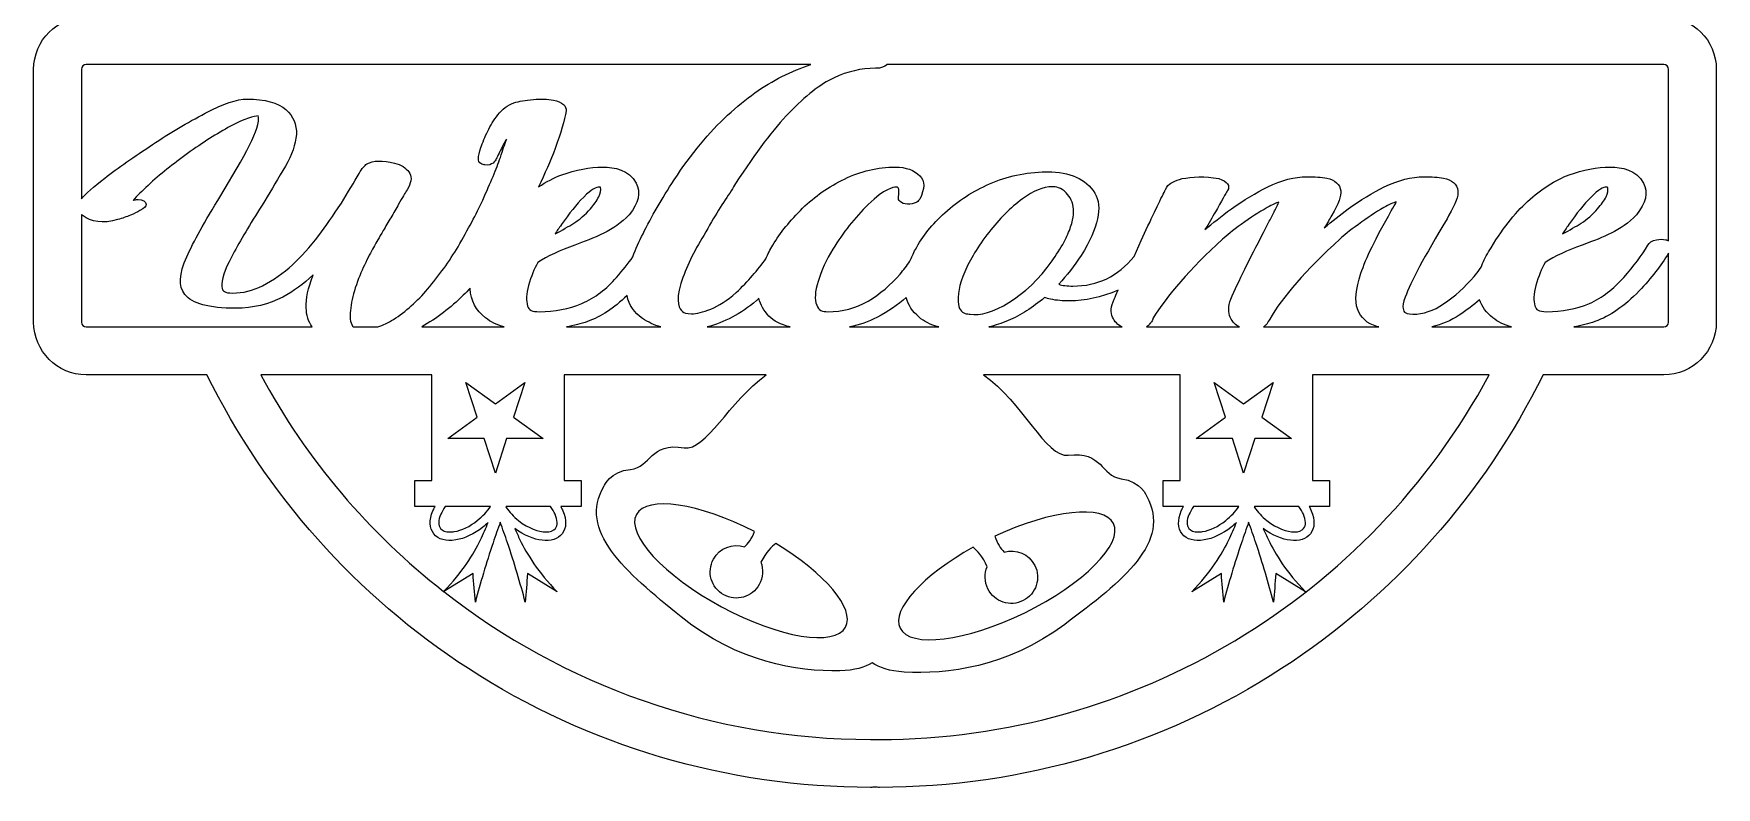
# Model space of a CAD drawing. Extents: x 106 to 1895, y -1900 to -99.
# Drawn here: x 106 to 1895, y -1900 to -1099 of the extents above; entities that cross this region are included whole.
import ezdxf

# ---------------------------------------------------------------- set-up
doc = ezdxf.new("R2010")
doc.units = 0
doc.header["$MEASUREMENT"] = 0
doc.layers.add('Layer 1', color=7, linetype='Continuous')

msp = doc.modelspace()

# ---------------------------------------------------------------- linework, layer by layer
at = {"layer": 'Layer 1', "lineweight": 0}
for points in [[(584.9, -1529.2), (546.2, -1529.2), (577.5, -1506.5), (565.5, -1469.7), (596.8, -1492.4), (628.1, -1469.7), (616.2, -1506.5), (647.5, -1529.2), (608.8, -1529.2), (596.8, -1566), (584.9, -1529.2)], [(1380.4, -1529.2), (1341.7, -1529.2), (1373, -1506.5), (1361.1, -1469.7), (1392.3, -1492.4), (1423.6, -1469.7), (1411.7, -1506.5), (1443, -1529.2), (1404.3, -1529.2), (1392.3, -1566), (1380.4, -1529.2)]]:
    msp.add_lwpolyline(points, dxfattribs=at)
for points, knots in [([(1838.9, -1080.7), (1838.9, -1080.7), (1790.8, -1080.7), (1790.8, -1080.7), (1782.6, -881.8), (1700.8, -695.9), (1558.6, -555), (1480.4, -477.5), (1388.8, -418.4), (1288.9, -379.8), (1293.3, -378.2), (1297.6, -376.3), (1301.8, -374.1), (1329.8, -359.3), (1357.4, -328.7), (1351.8, -296.5), (1349, -280.4), (1337.2, -268.1), (1333.7, -264.7), (1322.4, -254.1), (1309.5, -248), (1300.1, -244.6), (1329.2, -230.2), (1343.7, -209.9), (1340.3, -187.6), (1335.7, -159), (1307.8, -141.7), (1285.2, -132.2), (1245.5, -115.5), (1199.9, -114.8), (1149.6, -130), (1099.3, -145.3), (1056.6, -172.9), (1029.3, -193.5), (1021.2, -185.5), (1011.3, -180.8), (1000.4, -180.8), (989.6, -180.8), (979.6, -185.5), (971.5, -193.5), (944.2, -172.9), (901.5, -145.3), (851.2, -130), (800.9, -114.8), (755.3, -115.5), (715.6, -132.2), (693, -141.7), (665.1, -159), (660.6, -187.6), (657.1, -209.9), (671.7, -230.2), (700.8, -244.6), (691.4, -248), (678.5, -254.1), (667.2, -264.7), (663.6, -268.1), (651.8, -280.4), (649, -296.5), (643.5, -328.7), (671, -359.3), (699, -374.1), (703.2, -376.3), (707.5, -378.2), (711.9, -379.8), (612.1, -418.4), (520.4, -477.5), (442.2, -555), (300.1, -695.9), (218.2, -881.8), (210.1, -1080.7), (210.1, -1080.7), (161.9, -1080.7), (161.9, -1080.7), (131.1, -1080.7), (106, -1105.8), (106, -1136.7), (106, -1136.7), (106, -1405.5), (106, -1405.5), (106, -1436.4), (131.1, -1461.5), (161.9, -1461.5), (161.9, -1461.5), (290.2, -1461.5), (290.2, -1461.5), (353, -1588.6), (448.8, -1696.4), (568.2, -1773.9), (695.5, -1856.4), (843.3, -1900.1), (995.7, -1900.1), (997.3, -1900.1), (998.8, -1900.1), (1000.4, -1900), (1002, -1900.1), (1003.6, -1900.1), (1005.1, -1900.1), (1157.5, -1900.1), (1305.3, -1856.4), (1432.6, -1773.9), (1552, -1696.4), (1647.8, -1588.6), (1710.6, -1461.5), (1710.6, -1461.5), (1838.9, -1461.5), (1838.9, -1461.5), (1869.7, -1461.5), (1894.8, -1436.4), (1894.8, -1405.5), (1894.8, -1405.5), (1894.8, -1136.7), (1894.8, -1136.7), (1894.8, -1105.8), (1869.7, -1080.7), (1838.9, -1080.7)], [0, 0, 0, 0, 1, 1, 1, 2, 2, 2, 3, 3, 3, 4, 4, 4, 5, 5, 5, 6, 6, 6, 7, 7, 7, 8, 8, 8, 9, 9, 9, 10, 10, 10, 11, 11, 11, 12, 12, 12, 13, 13, 13, 14, 14, 14, 15, 15, 15, 16, 16, 16, 17, 17, 17, 18, 18, 18, 19, 19, 19, 20, 20, 20, 21, 21, 21, 22, 22, 22, 23, 23, 23, 24, 24, 24, 25, 25, 25, 26, 26, 26, 27, 27, 27, 28, 28, 28, 29, 29, 29, 30, 30, 30, 31, 31, 31, 32, 32, 32, 33, 33, 33, 34, 34, 34, 35, 35, 35, 36, 36, 36, 37, 37, 37, 38, 38, 38, 38]), ([(161.9, -1131.6), (161.9, -1131.6), (932.1, -1131.6), (932.1, -1131.6), (922.1, -1135), (911.9, -1139.2), (901.3, -1144.4), (882.2, -1154), (863.4, -1167.4), (843.7, -1185.4), (824.1, -1203.4), (805, -1226.5), (786.9, -1254.2), (773.7, -1274.5), (762.8, -1293.3), (753.8, -1311.6), (749.6, -1319.5), (746.1, -1327.5), (743, -1336.2), (738, -1343.2), (732.1, -1350.5), (725.6, -1358), (715.2, -1370.1), (702.8, -1379.5), (688.9, -1385.6), (674.9, -1391.5), (660, -1394.4), (643.5, -1394.4), (635.9, -1394.4), (632.5, -1392.7), (631.1, -1388.4), (629.4, -1382.6), (629.7, -1375.4), (632.2, -1366.4), (635, -1356.6), (638, -1349.1), (641.9, -1342.1), (652.5, -1335.3), (665.4, -1329.2), (681.4, -1323.5), (690.2, -1320.4), (701.5, -1316.1), (712.2, -1310.9), (721.9, -1306.1), (730.5, -1299.9), (739, -1291.5), (749.3, -1279), (751.8, -1267.5), (746.4, -1257.6), (739, -1243.5), (723.2, -1240.6), (711.2, -1240.6), (697.1, -1240.6), (682.4, -1243.4), (667.5, -1248.9), (659.2, -1251.9), (650.9, -1256.2), (642.7, -1261.7), (649.4, -1247.8), (655.4, -1234.1), (660.5, -1220.8), (666.7, -1203.7), (670.4, -1191.1), (672.1, -1180.9), (672.7, -1175.7), (668, -1171.5), (658.7, -1169.4), (652.2, -1168.3), (645.6, -1168.1), (637.3, -1168.6), (628.5, -1169.5), (622.2, -1170.6), (616.6, -1172.4), (609.9, -1174.8), (604.1, -1179), (599.6, -1184.9), (595.2, -1190.7), (591.5, -1196.5), (588.8, -1202.3), (585.5, -1208.6), (583.3, -1214.5), (581.5, -1219.9), (579.8, -1224.8), (578.8, -1229.2), (578.8, -1231.3), (577.8, -1236.9), (584.3, -1238.1), (585.6, -1238.3), (593.9, -1239.4), (596.6, -1234.1), (597.8, -1231.8), (598.6, -1230.4), (599.7, -1228.3), (600.8, -1225.8), (602.7, -1221.7), (605.3, -1216.7), (608.5, -1210.8), (606.8, -1216.5), (604.7, -1222.9), (602.2, -1230.3), (597.8, -1242.7), (592, -1256.7), (583.4, -1275.8), (576.3, -1290.8), (568, -1306.6), (557.2, -1325.3), (547.8, -1340.9), (536.9, -1356), (524.8, -1370.3), (513.9, -1383.3), (501.7, -1394.2), (488.4, -1402.6), (482.9, -1406.1), (477.5, -1408.7), (472, -1410.6), (472, -1410.6), (445.6, -1410.6), (445.6, -1410.6), (445.4, -1410.3), (445.2, -1410.1), (445.1, -1409.8), (442.6, -1405.6), (441.8, -1400), (442.7, -1393.1), (443.4, -1385.5), (445.2, -1377.5), (447.9, -1369.1), (451, -1359.8), (454.2, -1351.9), (457.8, -1344.8), (461.3, -1337.2), (464.4, -1331), (467.2, -1326), (467.2, -1326), (468.3, -1324.3), (468.3, -1324.3), (470.1, -1321.2), (473.2, -1315.8), (477.6, -1308.2), (480.2, -1303.6), (482.9, -1299), (485.6, -1294.4), (488.4, -1289.7), (491.3, -1284.9), (494, -1280.2), (498, -1273.1), (501, -1268), (502.9, -1264.8), (502.9, -1264.8), (504.4, -1262.3), (504.4, -1262.3), (507.9, -1255.6), (508.2, -1250.2), (505, -1245.6), (501.6, -1241.4), (496.7, -1238.3), (489.7, -1236.3), (477.1, -1233.3), (466.7, -1233.4), (460.3, -1237.3), (457.6, -1239), (455, -1242.1), (451.9, -1247.3), (446.6, -1256.8), (440.2, -1267.4), (433.1, -1278.9), (424.2, -1292.7), (416.8, -1303.3), (409.1, -1313.3), (399.4, -1325.9), (390.5, -1335.8), (381.1, -1344.4), (371.7, -1353.3), (361, -1360.9), (349.3, -1366.8), (339.2, -1372), (328.7, -1374.5), (317.2, -1374.5), (309.3, -1374.5), (306.4, -1372.8), (306.1, -1367.8), (305.5, -1360.7), (308.9, -1350.1), (316.4, -1336.3), (323.9, -1321.9), (333.9, -1304.8), (346.2, -1285.3), (353.4, -1273.9), (360.6, -1261.7), (368.2, -1248.9), (368.2, -1248.9), (373.7, -1239.5), (373.7, -1239.5), (380.6, -1227.7), (384.5, -1216.5), (385.3, -1206), (385.7, -1195.4), (382, -1186.4), (374.1, -1179.5), (365.8, -1172.1), (351.9, -1168.3), (332.9, -1168.3), (322.1, -1168.3), (307.9, -1173.1), (288.2, -1183.4), (269.2, -1193.4), (250.3, -1204.6), (232.3, -1216.7), (212.9, -1229.4), (195.9, -1241.4), (181.5, -1252.4), (169.3, -1261.9), (161.3, -1269), (156.9, -1274.3), (156.9, -1274.3), (156.9, -1136.7), (156.9, -1136.7), (156.9, -1133.9), (159.2, -1131.6), (161.9, -1131.6)], [0, 0, 0, 0, 1, 1, 1, 2, 2, 2, 3, 3, 3, 4, 4, 4, 5, 5, 5, 6, 6, 6, 7, 7, 7, 8, 8, 8, 9, 9, 9, 10, 10, 10, 11, 11, 11, 12, 12, 12, 13, 13, 13, 14, 14, 14, 15, 15, 15, 16, 16, 16, 17, 17, 17, 18, 18, 18, 19, 19, 19, 20, 20, 20, 21, 21, 21, 22, 22, 22, 23, 23, 23, 24, 24, 24, 25, 25, 25, 26, 26, 26, 27, 27, 27, 28, 28, 28, 29, 29, 29, 30, 30, 30, 31, 31, 31, 32, 32, 32, 33, 33, 33, 34, 34, 34, 35, 35, 35, 36, 36, 36, 37, 37, 37, 38, 38, 38, 39, 39, 39, 40, 40, 40, 41, 41, 41, 42, 42, 42, 43, 43, 43, 44, 44, 44, 45, 45, 45, 46, 46, 46, 47, 47, 47, 48, 48, 48, 49, 49, 49, 50, 50, 50, 51, 51, 51, 52, 52, 52, 53, 53, 53, 54, 54, 54, 55, 55, 55, 56, 56, 56, 57, 57, 57, 58, 58, 58, 59, 59, 59, 60, 60, 60, 61, 61, 61, 62, 62, 62, 63, 63, 63, 64, 64, 64, 65, 65, 65, 66, 66, 66, 67, 67, 67, 68, 68, 68, 69, 69, 69, 70, 70, 70, 71, 71, 71, 72, 72, 72, 73, 73, 73, 73]), ([(1838.9, -1131.6), (1841.6, -1131.6), (1844, -1133.9), (1844, -1136.7), (1844, -1136.7), (1844, -1318.9), (1844, -1318.9), (1843.3, -1318.6), (1842.7, -1318.3), (1842.3, -1318.2), (1841.9, -1318.1), (1841.6, -1318), (1841.2, -1317.9), (1837.9, -1317.2), (1834.3, -1317.2), (1831.3, -1317.9), (1826.7, -1318.7), (1823, -1321.2), (1822, -1323.7), (1815.7, -1334.3), (1807.1, -1345.8), (1796.3, -1358), (1785.8, -1370.2), (1773.5, -1379.5), (1759.8, -1385.6), (1745.7, -1391.5), (1730.9, -1394.4), (1714.4, -1394.4), (1705.6, -1394.4), (1703.1, -1392.1), (1702, -1388.3), (1700.2, -1382.8), (1700.5, -1375.8), (1703, -1366.4), (1705.9, -1356.6), (1708.9, -1349), (1712.8, -1342.1), (1723.3, -1335.4), (1736.2, -1329.3), (1752.1, -1323.5), (1764.9, -1319), (1774.5, -1315.1), (1783.1, -1310.9), (1792.7, -1306.2), (1801.4, -1300), (1809.8, -1291.5), (1820.1, -1279), (1822.6, -1267.5), (1817.3, -1257.6), (1809.9, -1243.5), (1794, -1240.6), (1782.1, -1240.6), (1767.8, -1240.6), (1753, -1243.4), (1738.4, -1248.9), (1723.6, -1254.3), (1708.7, -1263.8), (1694.1, -1277.1), (1680.3, -1289.7), (1666.7, -1307.2), (1652.7, -1330.7), (1649.2, -1336.5), (1646.7, -1341.9), (1644.9, -1347.2), (1644.9, -1347.2), (1643.1, -1349.6), (1643.1, -1349.6), (1641.2, -1352.1), (1639.3, -1354.5), (1637.2, -1357), (1627.5, -1368.4), (1616.8, -1377.9), (1604.8, -1386.1), (1594.3, -1393.3), (1583, -1397), (1572.3, -1397), (1566.1, -1397), (1564.5, -1395.7), (1563.9, -1395.3), (1562.5, -1394.1), (1559.6, -1390.2), (1564.1, -1378.9), (1569.8, -1362.9), (1584.3, -1335.8), (1608.6, -1295.7), (1608.6, -1295.7), (1610.5, -1291.9), (1610.5, -1291.9), (1617.8, -1279.6), (1620.8, -1271.3), (1620, -1265.7), (1619.3, -1258.8), (1613.7, -1254), (1604.9, -1252.4), (1599.1, -1251.4), (1592.1, -1250.9), (1584, -1250.9), (1570.7, -1250.9), (1556.9, -1254.4), (1541.8, -1261.7), (1529.2, -1268), (1516.7, -1275.6), (1503.4, -1285), (1494.7, -1291.5), (1486.5, -1298), (1478, -1305.3), (1481.2, -1300.2), (1483.8, -1295.7), (1485.9, -1291.9), (1493.2, -1279.6), (1496.2, -1271.3), (1495.5, -1265.7), (1494.7, -1259.1), (1489.3, -1254.1), (1480.8, -1252.4), (1475, -1251.4), (1467.8, -1250.9), (1459.4, -1250.9), (1446.5, -1250.9), (1432.6, -1254.5), (1417.9, -1261.7), (1405.3, -1268), (1392.7, -1275.5), (1379.3, -1285), (1368.4, -1293.1), (1358.9, -1300.5), (1351.2, -1307.1), (1355.2, -1300.5), (1358.8, -1294.2), (1362.4, -1288.2), (1362.4, -1288.2), (1364.4, -1284.7), (1364.4, -1284.7), (1371, -1272.8), (1374.6, -1266.4), (1375.2, -1265.5), (1378.3, -1260.6), (1375.1, -1255.8), (1365.8, -1252.8), (1351.5, -1249.8), (1336.9, -1251.1), (1326.9, -1252.9), (1319, -1254.8), (1313.7, -1257.6), (1310.6, -1261.9), (1310.6, -1261.9), (1309.3, -1264.4), (1309.3, -1264.4), (1307.4, -1268.1), (1304.2, -1274.2), (1300.5, -1282.6), (1300.5, -1282.6), (1297.6, -1288.7), (1297.6, -1288.7), (1293.1, -1298), (1288.2, -1308), (1283.5, -1318.8), (1283.5, -1318.8), (1275.8, -1335.6), (1275.8, -1335.6), (1258.5, -1356.8), (1237.2, -1367.1), (1210.8, -1367.1), (1204.5, -1367.1), (1199.6, -1366.5), (1195.7, -1365.2), (1204.2, -1356.1), (1212.2, -1345.8), (1219.7, -1334.5), (1237.9, -1305.1), (1242.8, -1282.8), (1234, -1268.2), (1224.8, -1253.4), (1207.5, -1245.5), (1183.9, -1245.5), (1183.3, -1245.5), (1182.8, -1245.6), (1182.2, -1245.6), (1160.5, -1246), (1140.3, -1250.4), (1122.3, -1258.5), (1104.7, -1266.1), (1089.1, -1276.1), (1074.7, -1289.1), (1061.2, -1301.3), (1050.7, -1314.5), (1043.4, -1328.2), (1041.1, -1332.6), (1039.2, -1336.7), (1037.6, -1340.8), (1034.3, -1345.3), (1030.8, -1349.9), (1027, -1354.6), (1017, -1366), (1005.8, -1375.4), (993, -1383.2), (979.8, -1390.7), (965.9, -1394.4), (950.3, -1394.4), (944.4, -1394.4), (940.4, -1393.2), (938.4, -1387.4), (936, -1381.3), (936.5, -1372.6), (940, -1362.1), (943.3, -1350.8), (948.6, -1339.3), (955.6, -1327.8), (966.4, -1310.2), (978.7, -1294.7), (993.2, -1280.3), (1010.6, -1263.2), (1020.2, -1261.9), (1022.8, -1261.9), (1023.4, -1261.9), (1023.9, -1261.9), (1024.4, -1262), (1024.8, -1262.3), (1025.1, -1262.8), (1025.4, -1263.5), (1025.7, -1264.5), (1026.1, -1267.1), (1025.3, -1273.1), (1025.3, -1274), (1025.3, -1275.7), (1027.2, -1277.3), (1030.2, -1280.7), (1039, -1280.8), (1044.2, -1278.2), (1045, -1277.8), (1046.4, -1276.9), (1047.9, -1274.7), (1053.5, -1263.6), (1053.6, -1255.5), (1048, -1249.8), (1042.2, -1243.9), (1033.1, -1240.6), (1022.2, -1240.6), (1003.4, -1240.6), (985.1, -1244.9), (968, -1253.3), (951.3, -1261.3), (936.3, -1271.7), (923.5, -1284.3), (910.2, -1297.3), (899.5, -1310.6), (891.8, -1323.7), (888.9, -1328.3), (886.4, -1333.2), (884.4, -1338.1), (875.9, -1350.1), (865.5, -1361.9), (852.8, -1374.1), (843.3, -1382.5), (834.3, -1388.3), (825.8, -1391.6), (817.8, -1394.9), (810.6, -1396.7), (805.5, -1396.7), (799.7, -1396.7), (797.2, -1395.3), (795.9, -1394.3), (792.5, -1391.8), (787.9, -1384.6), (794.1, -1364.5), (799.6, -1347.5), (807.7, -1330.3), (818.3, -1313.2), (829.9, -1293), (839.1, -1278.1), (847.6, -1265.9), (849.2, -1263), (850.7, -1260.4), (852.1, -1258.2), (874.1, -1224.5), (892.7, -1199.9), (909.2, -1182.9), (926.4, -1164.9), (942.1, -1152.7), (957, -1145.6), (971, -1139), (985.7, -1135.6), (1000.8, -1135.6), (1007.4, -1135.6), (1010.9, -1133.7), (1012.5, -1132.1), (1012.7, -1132), (1012.8, -1131.8), (1013, -1131.6), (1013, -1131.6), (1838.9, -1131.6), (1838.9, -1131.6)], [0, 0, 0, 0, 1, 1, 1, 2, 2, 2, 3, 3, 3, 4, 4, 4, 5, 5, 5, 6, 6, 6, 7, 7, 7, 8, 8, 8, 9, 9, 9, 10, 10, 10, 11, 11, 11, 12, 12, 12, 13, 13, 13, 14, 14, 14, 15, 15, 15, 16, 16, 16, 17, 17, 17, 18, 18, 18, 19, 19, 19, 20, 20, 20, 21, 21, 21, 22, 22, 22, 23, 23, 23, 24, 24, 24, 25, 25, 25, 26, 26, 26, 27, 27, 27, 28, 28, 28, 29, 29, 29, 30, 30, 30, 31, 31, 31, 32, 32, 32, 33, 33, 33, 34, 34, 34, 35, 35, 35, 36, 36, 36, 37, 37, 37, 38, 38, 38, 39, 39, 39, 40, 40, 40, 41, 41, 41, 42, 42, 42, 43, 43, 43, 44, 44, 44, 45, 45, 45, 46, 46, 46, 47, 47, 47, 48, 48, 48, 49, 49, 49, 50, 50, 50, 51, 51, 51, 52, 52, 52, 53, 53, 53, 54, 54, 54, 55, 55, 55, 56, 56, 56, 57, 57, 57, 58, 58, 58, 59, 59, 59, 60, 60, 60, 61, 61, 61, 62, 62, 62, 63, 63, 63, 64, 64, 64, 65, 65, 65, 66, 66, 66, 67, 67, 67, 68, 68, 68, 69, 69, 69, 70, 70, 70, 71, 71, 71, 72, 72, 72, 73, 73, 73, 74, 74, 74, 75, 75, 75, 76, 76, 76, 77, 77, 77, 78, 78, 78, 79, 79, 79, 80, 80, 80, 81, 81, 81, 82, 82, 82, 83, 83, 83, 84, 84, 84, 85, 85, 85, 86, 86, 86, 87, 87, 87, 88, 88, 88, 89, 89, 89, 90, 90, 90, 91, 91, 91, 92, 92, 92, 93, 93, 93, 94, 94, 94, 95, 95, 95, 96, 96, 96, 97, 97, 97, 97]), ([(161.9, -1410.6), (159.2, -1410.6), (156.9, -1408.3), (156.9, -1405.5), (156.9, -1405.5), (156.9, -1290.9), (156.9, -1290.9), (157.4, -1291.5), (157.9, -1292), (158.5, -1292.5), (166.2, -1298.7), (180.1, -1301.2), (195.3, -1296.4), (200.3, -1295.1), (204.6, -1293.4), (208.8, -1291.8), (212.8, -1290.1), (215.9, -1288.5), (219, -1286.9), (223.7, -1284.4), (225.5, -1282.5), (225.5, -1280.4), (225.5, -1277.5), (221.7, -1275.1), (217, -1275.1), (214.8, -1275.1), (213.3, -1275.6), (212.6, -1275.8), (212.3, -1275.9), (212, -1276), (211.7, -1276), (215.8, -1271.3), (221.2, -1265.9), (227.6, -1260.1), (240.5, -1248.3), (254.2, -1237.3), (269.5, -1226.3), (285.7, -1214.6), (300.7, -1205.1), (315.3, -1197.2), (331.1, -1188.7), (340.2, -1186.7), (344.7, -1186.3), (345.1, -1187.4), (345.5, -1190), (344.2, -1195.5), (341.9, -1204.8), (336.1, -1217.5), (326, -1235.4), (326, -1235.4), (305, -1270.9), (305, -1270.9), (287.5, -1299.3), (275.9, -1320), (268.8, -1335.9), (260.5, -1354.4), (259.8, -1367.2), (266.8, -1376.2), (274.4, -1385.9), (292.1, -1390.7), (320.8, -1390.7), (339.4, -1390.7), (356.2, -1386.7), (370.9, -1378.8), (382.3, -1372.8), (393, -1365), (403.3, -1355.1), (403.1, -1355.5), (403, -1355.9), (402.8, -1356.3), (397.7, -1369.2), (395.4, -1380.3), (395.8, -1390.1), (395.8, -1398), (398, -1404.8), (402.2, -1410.6), (402.2, -1410.6), (161.9, -1410.6), (161.9, -1410.6)], [0, 0, 0, 0, 1, 1, 1, 2, 2, 2, 3, 3, 3, 4, 4, 4, 5, 5, 5, 6, 6, 6, 7, 7, 7, 8, 8, 8, 9, 9, 9, 10, 10, 10, 11, 11, 11, 12, 12, 12, 13, 13, 13, 14, 14, 14, 15, 15, 15, 16, 16, 16, 17, 17, 17, 18, 18, 18, 19, 19, 19, 20, 20, 20, 21, 21, 21, 22, 22, 22, 23, 23, 23, 24, 24, 24, 25, 25, 25, 26, 26, 26, 26]), ([(660.3, -1311.6), (662.3, -1308.6), (664.4, -1305.5), (666.8, -1302.2), (666.8, -1302.2), (666.8, -1302.2), (666.8, -1302.1), (675.3, -1289.7), (682.9, -1280.3), (690.8, -1272.5), (698.9, -1263.9), (704.3, -1261.9), (707.4, -1261.9), (707.9, -1261.9), (708.3, -1262), (708.7, -1262), (709.1, -1265.3), (708.5, -1268.7), (706.9, -1272.1), (704.3, -1276.7), (701.5, -1280.8), (698, -1284.9), (692.1, -1291.5), (686.3, -1296.5), (680.3, -1300.3), (674.7, -1303.7), (668.1, -1307.6), (660.3, -1311.6)], [0, 0, 0, 0, 1, 1, 1, 2, 2, 2, 3, 3, 3, 4, 4, 4, 5, 5, 5, 6, 6, 6, 7, 7, 7, 8, 8, 8, 9, 9, 9, 9]), ([(1095.9, -1352.1), (1101.2, -1339.2), (1109.7, -1325), (1121.3, -1310), (1132.5, -1295.8), (1144.5, -1283.8), (1157.1, -1274.5), (1168.6, -1265.8), (1179.3, -1261.5), (1188.8, -1261.5), (1192.5, -1261.5), (1198.1, -1262.1), (1203.5, -1268), (1205.7, -1270), (1207.4, -1272.5), (1208.9, -1275.7), (1211.7, -1281.7), (1212.2, -1288.5), (1210.4, -1297), (1209.4, -1301.6), (1207.7, -1306.5), (1205.4, -1311.9), (1204.2, -1314.6), (1203, -1317.4), (1201.5, -1320.1), (1197.6, -1327.2), (1192.8, -1334.3), (1188.7, -1340.3), (1161.9, -1378.9), (1122, -1401), (1101.6, -1397.1), (1101.2, -1397.1), (1100.8, -1397), (1100.4, -1397), (1096.5, -1396.6), (1092.6, -1395.7), (1090.4, -1390.8), (1089.9, -1389.6), (1089.4, -1388.2), (1089.2, -1386.9), (1087.7, -1377.1), (1089.9, -1365.4), (1095.9, -1352.1)], [0, 0, 0, 0, 1, 1, 1, 2, 2, 2, 3, 3, 3, 4, 4, 4, 5, 5, 5, 6, 6, 6, 7, 7, 7, 8, 8, 8, 9, 9, 9, 10, 10, 10, 11, 11, 11, 12, 12, 12, 13, 13, 13, 14, 14, 14, 14]), ([(1731.2, -1311.6), (1733.2, -1308.7), (1735.3, -1305.5), (1737.7, -1302.2), (1737.7, -1302.2), (1737.7, -1302.2), (1737.7, -1302.1), (1746.2, -1289.7), (1753.8, -1280.3), (1761.7, -1272.5), (1769.6, -1264.1), (1775, -1262), (1778, -1262), (1778.5, -1262), (1779, -1262.1), (1779.4, -1262.2), (1780, -1265.1), (1779.4, -1268.5), (1777.8, -1272.1), (1775.4, -1276.4), (1772.5, -1280.4), (1768.6, -1284.9), (1763.3, -1291.1), (1757.3, -1296.3), (1751.1, -1300.3), (1745.6, -1303.7), (1739, -1307.6), (1731.2, -1311.6)], [0, 0, 0, 0, 1, 1, 1, 2, 2, 2, 3, 3, 3, 4, 4, 4, 5, 5, 5, 6, 6, 6, 7, 7, 7, 8, 8, 8, 9, 9, 9, 9]), ([(1378.1, -1400.2), (1380.2, -1405.7), (1384.3, -1408.9), (1387.8, -1410.6), (1387.8, -1410.6), (1289.1, -1410.6), (1289.1, -1410.6), (1290.7, -1409.6), (1292, -1408.4), (1292.7, -1407), (1292.9, -1406.6), (1293.3, -1406.2), (1293.6, -1405.9), (1293.6, -1405.9), (1294.2, -1405.1), (1294.2, -1405.1), (1295.4, -1403.9), (1295.8, -1402.6), (1295.9, -1401.7), (1310.4, -1377.4), (1335.4, -1349), (1369.9, -1317.2), (1374.4, -1313.4), (1380.6, -1308.1), (1389.7, -1301.5), (1399.9, -1294.1), (1408.3, -1288.6), (1417.3, -1283.7), (1422.7, -1280.5), (1426.8, -1278.8), (1429.7, -1277.9), (1428.9, -1279.9), (1427.7, -1282.4), (1426.2, -1285.3), (1426.2, -1285.3), (1426, -1285.8), (1426, -1285.8), (1425.3, -1286.6), (1425, -1287.5), (1424.8, -1288.1), (1422.9, -1291.8), (1420.9, -1295.6), (1418.8, -1299.7), (1418.8, -1299.7), (1413.5, -1310.1), (1413.5, -1310.1), (1398.2, -1339), (1387.2, -1361.5), (1378.6, -1381.2), (1375.8, -1388.9), (1375.7, -1395.2), (1378.1, -1400.2)], [0, 0, 0, 0, 1, 1, 1, 2, 2, 2, 3, 3, 3, 4, 4, 4, 5, 5, 5, 6, 6, 6, 7, 7, 7, 8, 8, 8, 9, 9, 9, 10, 10, 10, 11, 11, 11, 12, 12, 12, 13, 13, 13, 14, 14, 14, 15, 15, 15, 16, 16, 16, 17, 17, 17, 17]), ([(1413.4, -1410.6), (1414.5, -1409.9), (1415.5, -1409.1), (1416.4, -1408.2), (1416.8, -1407.9), (1417.1, -1407.4), (1417.3, -1407), (1417.3, -1407), (1418.5, -1404.7), (1418.5, -1404.7), (1419.3, -1403.9), (1419.7, -1403.1), (1420, -1402.4), (1433.6, -1378.7), (1458, -1350.8), (1494.8, -1316.9), (1498.5, -1313.4), (1504.7, -1308.5), (1514.3, -1301.5), (1523.7, -1294.6), (1532.5, -1288.8), (1541.2, -1283.7), (1547.1, -1280.3), (1551.4, -1278.5), (1554.5, -1277.7), (1553.5, -1280.1), (1551.8, -1283.3), (1549.3, -1287.3), (1532.5, -1316.4), (1522.3, -1337.4), (1517, -1353.5), (1511.5, -1370.5), (1510.3, -1383), (1513.3, -1391.5), (1516.7, -1400.8), (1523.6, -1407.1), (1534, -1410.1), (1534.7, -1410.3), (1535.4, -1410.4), (1536.1, -1410.6), (1536.1, -1410.6), (1413.4, -1410.6), (1413.4, -1410.6)], [0, 0, 0, 0, 1, 1, 1, 2, 2, 2, 3, 3, 3, 4, 4, 4, 5, 5, 5, 6, 6, 6, 7, 7, 7, 8, 8, 8, 9, 9, 9, 10, 10, 10, 11, 11, 11, 12, 12, 12, 13, 13, 13, 14, 14, 14, 14]), ([(1838.9, -1410.6), (1838.9, -1410.6), (1743.2, -1410.6), (1743.2, -1410.6), (1751.3, -1409.2), (1758.9, -1407.3), (1765.6, -1404.9), (1782, -1399), (1797, -1388.6), (1812.8, -1372.2), (1825.7, -1358.7), (1836, -1345.3), (1844, -1332.2), (1844, -1332.2), (1844, -1405.5), (1844, -1405.5), (1844, -1408.3), (1841.6, -1410.6), (1838.9, -1410.6)], [0, 0, 0, 0, 1, 1, 1, 2, 2, 2, 3, 3, 3, 4, 4, 4, 5, 5, 5, 6, 6, 6, 6]), ([(518.5, -1410.6), (534.4, -1401.5), (549.3, -1390.3), (562.7, -1376.9), (565.2, -1374.4), (567.7, -1371.9), (570.1, -1369.4), (570.1, -1369.5), (570.1, -1369.7), (570.1, -1369.9), (570.7, -1382.7), (576.2, -1393.2), (586.3, -1400.9), (591.6, -1405.2), (598.2, -1408.4), (606.1, -1410.6), (606.1, -1410.6), (518.5, -1410.6), (518.5, -1410.6)], [0, 0, 0, 0, 1, 1, 1, 2, 2, 2, 3, 3, 3, 4, 4, 4, 5, 5, 5, 6, 6, 6, 6]), ([(772.8, -1410.6), (772.8, -1410.6), (672.3, -1410.6), (672.3, -1410.6), (680.4, -1409.2), (688, -1407.3), (694.7, -1404.9), (709.3, -1399.6), (722.8, -1390.8), (736.8, -1377.3), (739, -1387.5), (744.4, -1395.3), (753.3, -1401.5), (759.2, -1405.5), (765.7, -1408.6), (772.8, -1410.6)], [0, 0, 0, 0, 1, 1, 1, 2, 2, 2, 3, 3, 3, 4, 4, 4, 5, 5, 5, 5]), ([(1141.9, -1403.8), (1155.3, -1398.2), (1168.1, -1390.1), (1180.7, -1379.3), (1182.6, -1380), (1184.7, -1380.6), (1187.1, -1381.1), (1193.2, -1382.4), (1200.1, -1383), (1207.5, -1383), (1223.6, -1383), (1240.4, -1379.2), (1258.9, -1371.5), (1257.1, -1375.4), (1255.7, -1378.6), (1254.8, -1380.9), (1251.1, -1388.9), (1250.5, -1395.2), (1253, -1400.2), (1254.9, -1405), (1258.4, -1408.4), (1263, -1410.6), (1263, -1410.6), (1121.4, -1410.6), (1121.4, -1410.6), (1128.3, -1408.9), (1135.1, -1406.7), (1141.9, -1403.8)], [0, 0, 0, 0, 1, 1, 1, 2, 2, 2, 3, 3, 3, 4, 4, 4, 5, 5, 5, 6, 6, 6, 7, 7, 7, 8, 8, 8, 9, 9, 9, 9]), ([(822.1, -1410.6), (839.9, -1406.1), (857.4, -1396.8), (874.4, -1382.6), (875.3, -1381.8), (876.1, -1380.9), (877, -1380.1), (878.6, -1387.1), (882.2, -1393.4), (887.6, -1399), (892.7, -1404.3), (900.4, -1408.1), (910.2, -1410.6), (910.2, -1410.6), (822.1, -1410.6), (822.1, -1410.6)], [0, 0, 0, 0, 1, 1, 1, 2, 2, 2, 3, 3, 3, 4, 4, 4, 5, 5, 5, 5]), ([(973.4, -1410.6), (984, -1408.4), (993.7, -1405), (1002.5, -1400.4), (1014.3, -1394.3), (1024.7, -1387.2), (1033.7, -1379.3), (1035.8, -1387.5), (1040.3, -1394.3), (1047.2, -1400.1), (1052.5, -1404.8), (1059.6, -1408.3), (1068.1, -1410.6), (1068.1, -1410.6), (973.4, -1410.6), (973.4, -1410.6)], [0, 0, 0, 0, 1, 1, 1, 2, 2, 2, 3, 3, 3, 4, 4, 4, 5, 5, 5, 5]), ([(1677, -1410.6), (1677, -1410.6), (1592.2, -1410.6), (1592.2, -1410.6), (1602.8, -1408), (1612.6, -1403.9), (1621.4, -1398.1), (1629.2, -1393), (1636.4, -1387.5), (1643.1, -1381.6), (1645.6, -1389.2), (1650.3, -1395.7), (1657.2, -1400.9), (1662.5, -1405.2), (1669.1, -1408.4), (1677, -1410.6)], [0, 0, 0, 0, 1, 1, 1, 2, 2, 2, 3, 3, 3, 4, 4, 4, 5, 5, 5, 5]), ([(347.4, -1461.5), (347.4, -1461.5), (529.2, -1461.5), (529.2, -1461.5), (529.2, -1461.5), (529.2, -1574), (529.2, -1574), (529.2, -1574), (511.3, -1574), (511.3, -1574), (511.3, -1574), (511.3, -1601.5), (511.3, -1601.5), (511.3, -1601.5), (532.8, -1601.5), (532.8, -1601.5), (531.9, -1603.1), (531.1, -1604.7), (530.4, -1606.2), (526.3, -1615.9), (526.7, -1624.5), (531.4, -1630.5), (536.1, -1636.5), (544.4, -1638.9), (554.7, -1637.1), (564, -1635.6), (574.2, -1630.8), (583.3, -1623.7), (585.4, -1622), (587.3, -1620.3), (589.2, -1618.5), (586.7, -1624.5), (584.1, -1630.8), (581.1, -1637), (573.9, -1651.8), (562.1, -1671.3), (541.8, -1691.8), (462.9, -1630), (396.1, -1552.1), (347.4, -1461.5)], [0, 0, 0, 0, 1, 1, 1, 2, 2, 2, 3, 3, 3, 4, 4, 4, 5, 5, 5, 6, 6, 6, 7, 7, 7, 8, 8, 8, 9, 9, 9, 10, 10, 10, 11, 11, 11, 12, 12, 12, 13, 13, 13, 13]), ([(1005.1, -1849.2), (1003.6, -1849.2), (1002.1, -1849.2), (1000.6, -1849.2), (1000.6, -1849.2), (1000.2, -1849.2), (1000.2, -1849.2), (998.7, -1849.2), (997.3, -1849.2), (995.7, -1849.2), (828.6, -1849.2), (669.3, -1791.6), (541.9, -1691.9), (541.9, -1691.9), (573.1, -1672.8), (573.1, -1672.8), (573.9, -1682.9), (574.7, -1693), (575.6, -1703.1), (580.8, -1683), (587.1, -1661.9), (594.4, -1640), (596.9, -1632.6), (599.5, -1625.3), (602.1, -1618.2), (604.6, -1625.3), (607.2, -1632.6), (609.7, -1640), (617.1, -1661.9), (623.3, -1683), (628.6, -1703.1), (629.4, -1693), (630.2, -1682.9), (631.1, -1672.8), (631.1, -1672.8), (662.5, -1692.1), (662.5, -1692.1), (642.2, -1671.4), (630.3, -1651.9), (623, -1637), (621.1, -1633), (619.3, -1629), (617.6, -1625), (637.1, -1639.4), (658.8, -1641.9), (667.8, -1630.5), (672.5, -1624.5), (672.8, -1615.9), (668.7, -1606.2), (668, -1604.7), (667.2, -1603.1), (666.3, -1601.5), (666.3, -1601.5), (687.9, -1601.5), (687.9, -1601.5), (687.9, -1601.5), (687.9, -1574), (687.9, -1574), (687.9, -1574), (670, -1574), (670, -1574), (670, -1574), (670, -1461.5), (670, -1461.5), (670, -1461.5), (884.7, -1461.5), (884.7, -1461.5), (845.6, -1489.9), (820.1, -1542.7), (797.7, -1539), (760.8, -1533), (762.5, -1559.8), (740.6, -1562), (718.7, -1564.1), (712.5, -1579.6), (712.5, -1579.6), (684.2, -1626.9), (734.2, -1670.6), (794.5, -1718.9), (854.6, -1767.2), (917.5, -1777.1), (963.1, -1776.2), (978.7, -1775.8), (989.8, -1772.5), (997.4, -1767.7), (1004.9, -1772.8), (1015.8, -1776.6), (1031.4, -1777.5), (1077, -1780.2), (1140.1, -1772.7), (1202.1, -1726.8), (1264.2, -1680.8), (1315.9, -1639), (1289.3, -1590.7), (1289.3, -1590.7), (1283.7, -1575), (1262, -1572), (1240.2, -1569.1), (1242.9, -1542.3), (1205.8, -1546.9), (1182.1, -1549.9), (1157.3, -1490), (1115.6, -1461.5), (1115.6, -1461.5), (1324.7, -1461.5), (1324.7, -1461.5), (1324.7, -1461.5), (1324.7, -1574), (1324.7, -1574), (1324.7, -1574), (1306.8, -1574), (1306.8, -1574), (1306.8, -1574), (1306.8, -1601.5), (1306.8, -1601.5), (1306.8, -1601.5), (1328.3, -1601.5), (1328.3, -1601.5), (1327.4, -1603.1), (1326.6, -1604.7), (1326, -1606.2), (1321.9, -1615.9), (1322.2, -1624.5), (1326.9, -1630.5), (1331.6, -1636.5), (1339.9, -1638.9), (1350.2, -1637.1), (1359.5, -1635.6), (1369.7, -1630.8), (1378.8, -1623.7), (1380.9, -1622), (1382.8, -1620.3), (1384.7, -1618.5), (1382.2, -1624.5), (1379.6, -1630.8), (1376.6, -1637), (1369.4, -1651.9), (1357.5, -1671.4), (1337.1, -1692.1), (1337.1, -1692.1), (1368.6, -1672.8), (1368.6, -1672.8), (1369.4, -1682.9), (1370.2, -1693), (1371.1, -1703.1), (1376.3, -1683), (1382.6, -1661.9), (1390, -1640), (1392.5, -1632.6), (1395, -1625.3), (1397.6, -1618.2), (1400.2, -1625.3), (1402.7, -1632.6), (1405.2, -1640), (1412.6, -1661.9), (1418.8, -1683), (1424.1, -1703.1), (1424.9, -1693), (1425.7, -1682.9), (1426.6, -1672.8), (1426.6, -1672.8), (1458.1, -1692.1), (1458.1, -1692.1), (1437.7, -1671.4), (1425.8, -1651.9), (1418.6, -1637), (1416.6, -1633), (1414.9, -1629), (1413.2, -1625), (1432.6, -1639.4), (1454.3, -1641.9), (1463.3, -1630.5), (1468, -1624.5), (1468.4, -1615.9), (1464.2, -1606.2), (1463.6, -1604.7), (1462.8, -1603.1), (1461.9, -1601.5), (1461.9, -1601.5), (1483.4, -1601.5), (1483.4, -1601.5), (1483.4, -1601.5), (1483.4, -1574), (1483.4, -1574), (1483.4, -1574), (1465.5, -1574), (1465.5, -1574), (1465.5, -1574), (1465.5, -1461.5), (1465.5, -1461.5), (1465.5, -1461.5), (1653.4, -1461.5), (1653.4, -1461.5), (1526, -1698.3), (1275.8, -1849.2), (1005.1, -1849.2)], [0, 0, 0, 0, 1, 1, 1, 2, 2, 2, 3, 3, 3, 4, 4, 4, 5, 5, 5, 6, 6, 6, 7, 7, 7, 8, 8, 8, 9, 9, 9, 10, 10, 10, 11, 11, 11, 12, 12, 12, 13, 13, 13, 14, 14, 14, 15, 15, 15, 16, 16, 16, 17, 17, 17, 18, 18, 18, 19, 19, 19, 20, 20, 20, 21, 21, 21, 22, 22, 22, 23, 23, 23, 24, 24, 24, 25, 25, 25, 26, 26, 26, 27, 27, 27, 28, 28, 28, 29, 29, 29, 30, 30, 30, 31, 31, 31, 32, 32, 32, 33, 33, 33, 34, 34, 34, 35, 35, 35, 36, 36, 36, 37, 37, 37, 38, 38, 38, 39, 39, 39, 40, 40, 40, 41, 41, 41, 42, 42, 42, 43, 43, 43, 44, 44, 44, 45, 45, 45, 46, 46, 46, 47, 47, 47, 48, 48, 48, 49, 49, 49, 50, 50, 50, 51, 51, 51, 52, 52, 52, 53, 53, 53, 54, 54, 54, 55, 55, 55, 56, 56, 56, 57, 57, 57, 58, 58, 58, 59, 59, 59, 60, 60, 60, 61, 61, 61, 62, 62, 62, 63, 63, 63, 64, 64, 64, 65, 65, 65, 65]), ([(839.6, -1695.4), (853, -1702.8), (869.9, -1698), (877.4, -1684.5), (881.7, -1677), (881.9, -1668.3), (879.1, -1660.8), (884.2, -1650), (890.8, -1643.9), (894.9, -1640.8), (947.1, -1672.4), (979.5, -1710.4), (969.2, -1729.7), (957.8, -1750.8), (898.8, -1741.2), (837.4, -1708.1), (775.9, -1675.1), (735.4, -1631.1), (746.8, -1610), (757.8, -1589.5), (813.2, -1597.8), (872.3, -1628.1), (869.9, -1635.6), (865.3, -1641.1), (861.8, -1644.5), (849.3, -1640.4), (835.3, -1645.5), (828.7, -1657.5), (821.3, -1670.9), (826.1, -1687.9), (839.6, -1695.4)], [0, 0, 0, 0, 1, 1, 1, 2, 2, 2, 3, 3, 3, 4, 4, 4, 5, 5, 5, 6, 6, 6, 7, 7, 7, 8, 8, 8, 9, 9, 9, 10, 10, 10, 10]), ([(538.8, -1609.8), (540, -1607), (541.6, -1604.2), (543.6, -1601.5), (543.6, -1601.5), (591.6, -1601.5), (591.6, -1601.5), (588.2, -1606.8), (583.4, -1612), (577.6, -1616.5), (569.7, -1622.7), (561.1, -1626.9), (553.2, -1628.2), (551.5, -1628.4), (550, -1628.6), (548.5, -1628.6), (544, -1628.6), (540.5, -1627.3), (538.6, -1624.8), (536, -1621.6), (536.1, -1616.1), (538.8, -1609.8)], [0, 0, 0, 0, 1, 1, 1, 2, 2, 2, 3, 3, 3, 4, 4, 4, 5, 5, 5, 6, 6, 6, 7, 7, 7, 7]), ([(608.3, -1601.5), (608.3, -1601.5), (655.6, -1601.5), (655.6, -1601.5), (657.5, -1604.2), (659.2, -1607), (660.4, -1609.8), (663.1, -1616.1), (663.2, -1621.6), (660.6, -1624.9), (658.7, -1627.3), (655.2, -1628.5), (650.6, -1628.5), (642.8, -1628.5), (632.1, -1624.8), (621.5, -1616.5), (616.2, -1612.3), (611.7, -1607.5), (608.4, -1602.6), (608.3, -1602.4), (608.2, -1602.2), (608.1, -1602), (608.2, -1601.8), (608.2, -1601.7), (608.3, -1601.5)], [0, 0, 0, 0, 1, 1, 1, 2, 2, 2, 3, 3, 3, 4, 4, 4, 5, 5, 5, 6, 6, 6, 7, 7, 7, 8, 8, 8, 8]), ([(1120.5, -1689.2), (1127.4, -1702.9), (1144.2, -1708.5), (1157.9, -1701.5), (1171.7, -1694.6), (1177.2, -1677.8), (1170.3, -1664.1), (1164.1, -1651.9), (1150.3, -1646.2), (1137.7, -1649.9), (1134.3, -1646.3), (1129.9, -1640.6), (1127.8, -1633.1), (1188.1, -1605), (1243.7, -1598.9), (1253.9, -1619.7), (1264.5, -1641.3), (1222.3, -1683.7), (1159.7, -1714.4), (1097, -1745), (1037.7, -1752.4), (1027.1, -1730.8), (1017.5, -1711.2), (1051.5, -1674.4), (1104.7, -1644.9), (1108.7, -1648.1), (1115.1, -1654.5), (1119.8, -1665.5), (1116.6, -1672.8), (1116.6, -1681.5), (1120.5, -1689.2)], [0, 0, 0, 0, 1, 1, 1, 2, 2, 2, 3, 3, 3, 4, 4, 4, 5, 5, 5, 6, 6, 6, 7, 7, 7, 8, 8, 8, 9, 9, 9, 10, 10, 10, 10]), ([(1334.3, -1609.8), (1335.5, -1607), (1337.2, -1604.2), (1339.1, -1601.5), (1339.1, -1601.5), (1387.1, -1601.5), (1387.1, -1601.5), (1383.7, -1606.8), (1378.9, -1612), (1373.2, -1616.5), (1365.2, -1622.7), (1356.6, -1626.9), (1348.7, -1628.2), (1347.1, -1628.4), (1345.5, -1628.6), (1344, -1628.6), (1339.5, -1628.6), (1336, -1627.3), (1334.1, -1624.8), (1331.5, -1621.6), (1331.6, -1616.1), (1334.3, -1609.8)], [0, 0, 0, 0, 1, 1, 1, 2, 2, 2, 3, 3, 3, 4, 4, 4, 5, 5, 5, 6, 6, 6, 7, 7, 7, 7]), ([(1403.8, -1601.5), (1403.8, -1601.5), (1451.1, -1601.5), (1451.1, -1601.5), (1453.1, -1604.2), (1454.7, -1607), (1455.9, -1609.8), (1458.6, -1616.1), (1458.7, -1621.6), (1456.1, -1624.9), (1454.2, -1627.3), (1450.7, -1628.5), (1446.2, -1628.5), (1438.4, -1628.5), (1427.6, -1624.8), (1417.1, -1616.5), (1411.7, -1612.3), (1407.2, -1607.5), (1403.9, -1602.6), (1403.8, -1602.4), (1403.7, -1602.2), (1403.6, -1602), (1403.7, -1601.8), (1403.8, -1601.7), (1403.8, -1601.5)], [0, 0, 0, 0, 1, 1, 1, 2, 2, 2, 3, 3, 3, 4, 4, 4, 5, 5, 5, 6, 6, 6, 7, 7, 7, 8, 8, 8, 8])]:
    msp.add_open_spline(points, degree=3, knots=knots, dxfattribs=at)

doc.saveas('drawing.dxf')
